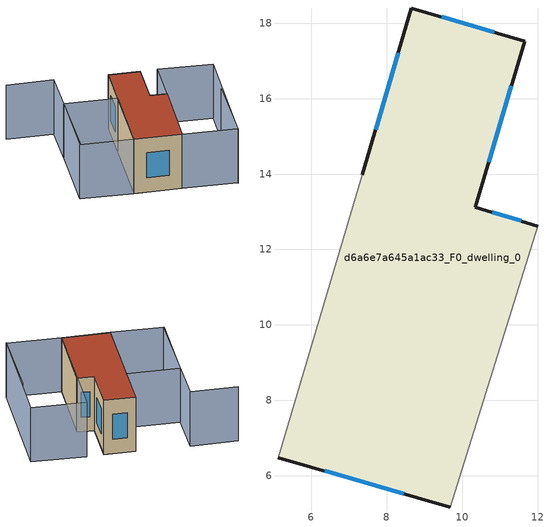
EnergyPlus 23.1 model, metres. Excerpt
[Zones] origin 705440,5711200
d6a6e7a645a1ac33_F0_dwelling_0
 floor ground (EU_floor_Construction): 9.68,5.18 12.01,12.62 10.35,13.12 11.66,17.52 8.65,18.4 7.36,13.98 5.13,6.49 z0
 wall outside (EU_wall_Construction): 9.68,5.18 5.13,6.49 / 7.36,13.98 8.65,18.4 11.66,17.52 10.35,13.12 12.01,12.62 z0:6
 wall adiabatic (EU_wall_Construction): 12.01,12.62 9.68,5.18 / 5.13,6.49 7.36,13.98 z0:6
 window (EU_Window_Construction): 8.45,5.53 6.35,6.13 / 7.71,15.17 8.3,17.21 / 9.46,18.16 10.85,17.76 / 11.3,16.33 10.71,14.31 / 10.8,12.99 11.56,12.76 z1.62:4.38
 roof outside (EU_roof_Construction): 11.66,17.52 10.35,13.12 12.01,12.62 9.68,5.18 5.13,6.49 7.36,13.98 8.65,18.4 z6
shading: -0.87,21.25 3.63,19.96 / 3.63,19.96 0.17,7.97 / 14.84,3.53 17.01,11.04 / 7.38,14.05 5.13,6.48 / 5.13,6.48 0.09,7.98 / 0.09,7.98 2.34,15.55 / 2.34,15.55 7.38,14.05 / 9.68,5.18 13.29,17.07 / 13.29,17.07 18.47,15.5 / 18.47,15.5 14.86,3.61 / 14.86,3.61 9.68,5.18 z0:6
[Building]
EU S2 Campaign: North Axis=0; Terrain=City; Solar Distribution=FullExterior
[Site:Location]
London: Latitude=51.5; Longitude=-0.5; Time Zone=0; Elevation=25
[SizingPeriod:WeatherFileDays]
AnnualSizingPeriod: Begin Month=1; Begin Day of Month=1; End Month=12; End Day of Month=31; Day of Week for Start Day=Monday; Use Weather File Daylight Saving Period=No; Use Weather File Rain and Snow Indicators=No
[MATERIAL]
EU_InternalMass_Material: Roughness=MediumRough; Thickness=0.1; Conductivity=1; Density=1800; Specific Heat=900; Thermal Absorptance=0.9; Solar Absorptance=0.7; Visible Absorptance=0.7
[MATERIAL:NOMASS] Roughness=MediumRough; Thermal Absorptance=0.9; Solar Absorptance=0.7; Visible Absorptance=0.7
Name | Thermal Resistance
EU_wall_NoMass | 0.555556
EU_roof_NoMass | 0.510204
EU_floor_NoMass | 1.68919
[WINDOWMATERIAL:SIMPLEGLAZINGSYSTEM]
EU_Window_SimpleGlazing: UFactor=3.96; Solar Heat Gain Coefficient=0.85; Visible Transmittance=0.85
[CONSTRUCTION]
EU_wall_Construction: EU_wall_NoMass
EU_roof_Construction: EU_roof_NoMass
EU_floor_Construction: EU_floor_NoMass
EU_InternalMass_Construction: EU_InternalMass_Material
EU_Window_Construction: EU_Window_SimpleGlazing
[ZONE]
d6a6e7a645a1ac33_F0_dwelling_0: Type=1; Multiplier=1; Ceiling Height=autocalculate; Volume=310.819; Floor Area=autocalculate; Part of Total Floor Area=Yes
[INTERNALMASS]
d6a6e7a645a1ac33_F0_dwelling_0_EU_InternalMass: Construction=EU_InternalMass_Construction; Zone or ZoneList=d6a6e7a645a1ac33_F0_dwelling_0; Surface Area=51.8033
[OTHEREQUIPMENT]
EU_Step8_InternalGain_d6a6e7a645a1ac33_F0_dwelling_0_f000: Fuel Type=Electricity; Zone or ZoneList or Space or SpaceList=d6a6e7a645a1ac33_F0_dwelling_0; Schedule=EU_Step8_GainSchedule_d6a6e7a645a1ac33_F0_dwelling_0_f000; Design Level Calculation Method=Watts/Area; Power per Zone Floor Area=1; Fraction Latent=0; Fraction Radiant=0; Fraction Lost=0; Carbon Dioxide Generation Rate=0; EndUse Subcategory=EU_Step8_InternalGains
[ZONEVENTILATION:DESIGNFLOWRATE]
EU_ConstantAir_d6a6e7a645a1ac33_F0_dwelling_0: Zone or ZoneList or Space or SpaceList=d6a6e7a645a1ac33_F0_dwelling_0; Schedule=EU_AlwaysOn; Design Flow Rate Calculation Method=AirChanges/Hour; Air Changes per Hour=0.48; Ventilation Type=Natural; Fan Pressure Rise=0; Fan Total Efficiency=1; Constant Term Coefficient=1; Temperature Term Coefficient=0; Velocity Term Coefficient=0; Velocity Squared Term Coefficient=0; Minimum Indoor Temperature=-100; Maximum Indoor Temperature=100; Delta Temperature=-100; Minimum Outdoor Temperature=-100; Maximum Outdoor Temperature=100; Maximum Wind Speed=40
[HVACTEMPLATE:THERMOSTAT]
EU_HeatOnly_d6a6e7a645a1ac33_F0_dwelling_0: Constant Heating Setpoint=20; Constant Cooling Setpoint=50
[HVACTEMPLATE:ZONE:IDEALLOADSAIRSYSTEM]
d6a6e7a645a1ac33_F0_dwelling_0: Template Thermostat=EU_HeatOnly_d6a6e7a645a1ac33_F0_dwelling_0; System Availability Schedule=EU_AlwaysOn; Maximum Heating Supply Air Temperature=50; Minimum Cooling Supply Air Temperature=13; Maximum Heating Supply Air Humidity Ratio=0.0156; Minimum Cooling Supply Air Humidity Ratio=0.0077; Heating Limit=NoLimit; Cooling Limit=NoLimit; Heating Availability Schedule=EU_AlwaysOn; Cooling Availability Schedule=EU_CoolingOff; Dehumidification Control Type=ConstantSensibleHeatRatio; Cooling Sensible Heat Ratio=0.7; Dehumidification Setpoint=60; Humidification Control Type=None; Humidification Setpoint=30; Outdoor Air Method=None; Outdoor Air Flow Rate per Person=0.00944; Outdoor Air Flow Rate per Zone Floor Area=0; Outdoor Air Flow Rate per Zone=0; Demand Controlled Ventilation Type=None; Outdoor Air Economizer Type=NoEconomizer; Heat Recovery Type=None; Sensible Heat Recovery Effectiveness=0.7; Latent Heat Recovery Effectiveness=0.65
[SIZING:ZONE]
d6a6e7a645a1ac33_F0_dwelling_0: Zone Cooling Design Supply Air Temperature Input Method=SupplyAirTemperature; Zone Cooling Design Supply Air Temperature=13; Zone Heating Design Supply Air Temperature Input Method=SupplyAirTemperature; Zone Heating Design Supply Air Temperature=50; Zone Cooling Design Supply Air Humidity Ratio=0.008; Zone Heating Design Supply Air Humidity Ratio=0.008; Cooling Design Air Flow Method=DesignDay; Cooling Design Air Flow Rate=0; Cooling Minimum Air Flow per Zone Floor Area=0.000762; Cooling Minimum Air Flow=0; Cooling Minimum Air Flow Fraction=0.2; Heating Design Air Flow Method=DesignDay; Heating Design Air Flow Rate=0; Heating Maximum Air Flow per Zone Floor Area=0.002032; Heating Maximum Air Flow=0.141576; Heating Maximum Air Flow Fraction=0.3; Account for Dedicated Outdoor Air System=No; Dedicated Outdoor Air System Control Strategy=NeutralSupplyAir; Dedicated Outdoor Air Low Setpoint Temperature for Design=autosize; Dedicated Outdoor Air High Setpoint Temperature for Design=autosize; Zone Load Sizing Method=Sensible Load Only No Latent Load; Zone Latent Cooling Design Supply Air Humidity Ratio Input Method=HumidityRatioDifference; Zone Cooling Design Supply Air Humidity Ratio Difference=0.005; Zone Latent Heating Design Supply Air Humidity Ratio Input Method=HumidityRatioDifference; Zone Humidification Design Supply Air Humidity Ratio Difference=0.005
[SCHEDULE:CONSTANT]
Name | Hourly Value
EU_AlwaysOn | 1
EU_CoolingOff | 0
[SCHEDULE:FILE]
EU_Step8_GainSchedule_d6a6e7a645a1ac33_F0_dwelling_0_f000: File=../../schedules/d6a6e7a645a1ac33/d6a6e7a645a1ac33_F0_dwelling_0_f000_gain.csv; Column Number=1; Rows to Skip at Top=0; Number of Hours of Data=8760; Column Separator=Comma; Interpolate to Timestep=No; Minutes per Item=60; Adjust Schedule for Daylight Savings=Yes
